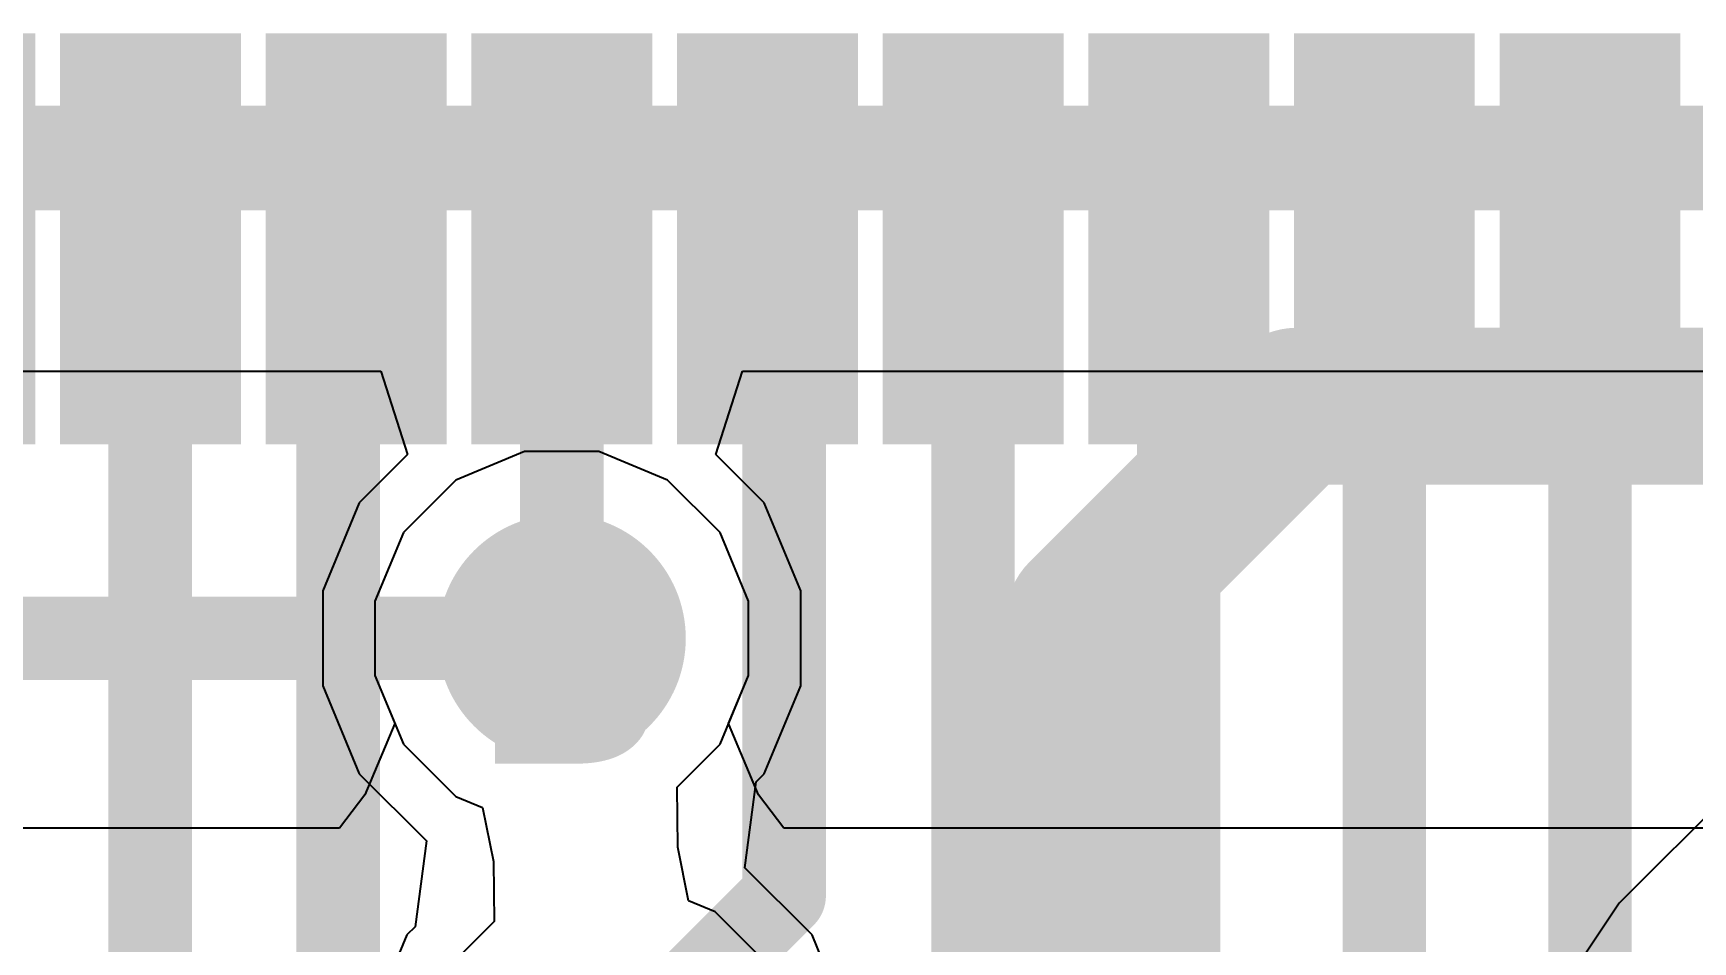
# Model space of a CAD drawing. Header units: inches. Extents: x 0 to 5379, y 0 to 5429.
# Drawn here: x 229.986 to 234.021, y 81.152 to 83.361 of the extents above; entities that cross this region are included whole.
import ezdxf

# ---------------------------------------------------------------- set-up
doc = ezdxf.new("R2010")
doc.units = ezdxf.units.IN
for name, color, linetype in [('Bottom Layer', 5, 'Continuous'), ('Bottom Solder', 6, 'Continuous'), ('Drill Drawing', 1, 'Continuous'), ('GND01', 16, 'Continuous'), ('GND02', 76, 'Continuous'), ('PWR', 156, 'Continuous'), ('SIG 01', 90, 'Continuous'), ('Top Layer', 1, 'Continuous'), ('Top Paste', 8, 'Continuous'), ('Top Solder', 216, 'Continuous'), ('Via Holes', 16, 'Continuous')]:
    doc.layers.add(name, color=color, linetype=linetype)
doc.styles.add('Arial', font='', dxfattribs={"height": 0.2})
doc.styles.get('Arial').set_extended_font_data('Arial')

# ---------------------------------------------------------------- blocks, each defined once
blk = doc.blocks.new('64_VFQFPN_9X9_146')
at = {"layer": 'Top Layer'}
for points in [[(-1.896, -4.0658), (-1.596, -4.0658), (-1.596, -4.9258), (-1.896, -4.9258)], [(-1.396, -4.0658), (-1.096, -4.0658), (-1.096, -4.9258), (-1.396, -4.9258)], [(-0.896, -4.0658), (-0.596, -4.0658), (-0.596, -4.9258), (-0.896, -4.9258)], [(-0.396, -4.0658), (-0.096, -4.0658), (-0.096, -4.9258), (-0.396, -4.9258)], [(0.104, -4.0658), (0.404, -4.0658), (0.404, -4.9258), (0.104, -4.9258)], [(0.604, -4.0658), (0.904, -4.0658), (0.904, -4.9258), (0.604, -4.9258)], [(1.104, -4.0658), (1.404, -4.0658), (1.404, -4.9258), (1.104, -4.9258)], [(1.604, -4.0658), (1.904, -4.0658), (1.904, -4.9258), (1.604, -4.9258)]]:
    blk.add_hatch(color=1, dxfattribs=at).paths.add_polyline_path(points)
at = {"layer": 'Top Paste'}
for points in [[(-1.896, -4.0658), (-1.596, -4.0658), (-1.596, -4.9258), (-1.896, -4.9258)], [(-1.396, -4.0658), (-1.096, -4.0658), (-1.096, -4.9258), (-1.396, -4.9258)], [(-0.896, -4.0658), (-0.596, -4.0658), (-0.596, -4.9258), (-0.896, -4.9258)], [(-0.396, -4.0658), (-0.096, -4.0658), (-0.096, -4.9258), (-0.396, -4.9258)], [(0.104, -4.0658), (0.404, -4.0658), (0.404, -4.9258), (0.104, -4.9258)], [(0.604, -4.0658), (0.904, -4.0658), (0.904, -4.9258), (0.604, -4.9258)], [(1.104, -4.0658), (1.404, -4.0658), (1.404, -4.9258), (1.104, -4.9258)], [(1.604, -4.0658), (1.904, -4.0658), (1.904, -4.9258), (1.604, -4.9258)]]:
    blk.add_hatch(color=8, dxfattribs=at).paths.add_polyline_path(points)
at = {"layer": 'Top Solder'}
for points in [[(-2.466, -3.9958), (-2.026, -3.9958), (-2.026, -4.9958), (-2.466, -4.9958)], [(-1.966, -3.9958), (-1.526, -3.9958), (-1.526, -4.9958), (-1.966, -4.9958)], [(-1.466, -3.9958), (-1.026, -3.9958), (-1.026, -4.9958), (-1.466, -4.9958)], [(-0.966, -3.9958), (-0.526, -3.9958), (-0.526, -4.9958), (-0.966, -4.9958)], [(-0.466, -3.9958), (-0.026, -3.9958), (-0.026, -4.9958), (-0.466, -4.9958)], [(0.034, -3.9958), (0.474, -3.9958), (0.474, -4.9958), (0.034, -4.9958)], [(0.534, -3.9958), (0.974, -3.9958), (0.974, -4.9958), (0.534, -4.9958)], [(1.034, -3.9958), (1.474, -3.9958), (1.474, -4.9958), (1.034, -4.9958)], [(1.534, -3.9958), (1.974, -3.9958), (1.974, -4.9958), (1.534, -4.9958)]]:
    blk.add_hatch(color=216, dxfattribs=at).paths.add_polyline_path(points)

msp = doc.modelspace()

# ---------------------------------------------------------------- hatches: boundary and pattern name
at = {"layer": 'Bottom Layer'}
h = msp.add_hatch(color=5, dxfattribs=at)
edge = h.paths.add_edge_path()
edge.add_arc((231.2713, 81.89), 0.2, 0, 360)
at = {"layer": 'Bottom Solder'}
h = msp.add_hatch(color=6, dxfattribs=at)
edge = h.paths.add_edge_path()
edge.add_arc((231.2713, 81.89), 0.3016, 0, 360)
at = {"layer": 'GND01'}
h = msp.add_hatch(color=16, dxfattribs=at)
edge = h.paths.add_edge_path()
edge.add_arc((231.2713, 81.89), 0.2, 0, 360)
at = {"layer": 'GND02'}
h = msp.add_hatch(color=76, dxfattribs=at)
edge = h.paths.add_edge_path()
edge.add_arc((231.2713, 81.89), 0.2, 0, 360)
at = {"layer": 'PWR'}
h = msp.add_hatch(color=156, dxfattribs=at)
edge = h.paths.add_edge_path()
edge.add_arc((231.2713, 81.89), 0.2, 0, 360)
at = {"layer": 'SIG 01'}
h = msp.add_hatch(color=90, dxfattribs=at)
edge = h.paths.add_edge_path()
edge.add_arc((231.2713, 81.89), 0.2, 0, 360)
at = {"layer": 'Top Layer'}
h = msp.add_hatch(color=1, dxfattribs=at)
edge = h.paths.add_edge_path()
edge.add_arc((231.2713, 81.89), 0.2, 0, 360)
at = {"layer": 'Top Solder'}
h = msp.add_hatch(color=216, dxfattribs=at)
edge = h.paths.add_edge_path()
edge.add_arc((231.2713, 81.89), 0.3016, 0, 360)
at = {"layer": 'Via Holes'}
h = msp.add_hatch(color=7, dxfattribs=at)
edge = h.paths.add_edge_path()
edge.add_arc((231.2713, 81.89), 0.1, 0, 360)

# ---------------------------------------------------------------- linework, layer by layer
at = {"layer": 'Bottom Layer'}
for points in [[(232.5427, 81.9403, 0.381, 0.381, 0), (233.0569, 82.4545, 0.381, 0.381, 0)], [(233.0569, 82.4545, 0.381, 0.381, 0), (237.3609, 82.4545, 0.381, 0.381, 0)], [(232.5427, 79.9729, 0.381, 0.381, 0), (232.5427, 81.9403, 0.381, 0.381, 0)], [(229.5068, 81.89, 0.2032, 0.2032, 0), (231.2713, 81.89, 0.2032, 0.2032, 0)]]:
    msp.add_lwpolyline(points, format="xyseb", dxfattribs=at)
for points in [[(232.9616, 82.4545, 0.1905, 0.1905, 1), (233.1521, 82.4545, 0.1905, 0.1905, 1)], [(232.9616, 82.4545, 0.1905, 0.1905, 1), (233.1521, 82.4545, 0.1905, 0.1905, 1)], [(232.4474, 81.9403, 0.1905, 0.1905, 1), (232.6379, 81.9403, 0.1905, 0.1905, 1)], [(232.4474, 81.9403, 0.1905, 0.1905, 1), (232.6379, 81.9403, 0.1905, 0.1905, 1)], [(231.2205, 81.89, 0.1016, 0.1016, 1), (231.3221, 81.89, 0.1016, 0.1016, 1)]]:
    msp.add_lwpolyline(points, format="xyseb", close=True, dxfattribs=at)
at = {"layer": 'GND01'}
for p, q in [((231.181, 82.344), (231.0141, 82.2749)), ((231.3616, 82.344), (231.181, 82.344)), ((231.5285, 82.2749), (231.3616, 82.344)), ((231.0141, 82.2749), (230.8864, 82.1472)), ((231.6562, 82.1472), (231.5285, 82.2749)), ((230.8864, 82.1472), (230.8173, 81.9803)), ((231.7253, 81.9803), (231.6562, 82.1472)), ((230.8173, 81.9803), (230.8173, 81.7997)), ((231.7253, 81.7997), (231.7253, 81.9803)), ((230.8173, 81.7997), (230.8864, 81.6328)), ((231.6562, 81.6328), (231.7253, 81.7997)), ((230.8864, 81.6328), (231.0141, 81.5051)), ((231.5517, 81.5284), (231.6562, 81.6328)), ((231.5532, 81.3826), (231.5517, 81.5284)), ((231.0141, 81.5051), (231.0789, 81.4783)), ((231.0789, 81.4783), (231.1055, 81.3471)), ((231.1055, 81.3471), (231.107, 81.2013)), ((231.5797, 81.2514), (231.5532, 81.3826)), ((231.6446, 81.2246), (231.5797, 81.2514)), ((231.107, 81.2013), (231.0025, 81.0969)), ((231.7723, 81.0969), (231.6446, 81.2246))]:
    msp.add_line(p, q, dxfattribs=at)
at = {"layer": 'GND02'}
for p, q in [((231.181, 82.344), (231.0141, 82.2749)), ((231.3616, 82.344), (231.181, 82.344)), ((231.5285, 82.2749), (231.3616, 82.344)), ((231.0141, 82.2749), (230.8864, 82.1472)), ((231.6562, 82.1472), (231.5285, 82.2749)), ((230.8864, 82.1472), (230.8173, 81.9803)), ((231.7253, 81.9803), (231.6562, 82.1472)), ((230.8173, 81.9803), (230.8173, 81.7997)), ((231.7253, 81.7997), (231.7253, 81.9803)), ((230.8173, 81.7997), (230.8864, 81.6328)), ((231.6562, 81.6328), (231.7253, 81.7997)), ((230.8864, 81.6328), (231.0141, 81.5051)), ((231.5517, 81.5284), (231.6562, 81.6328)), ((231.5532, 81.3826), (231.5517, 81.5284)), ((231.0141, 81.5051), (231.0789, 81.4783)), ((231.0789, 81.4783), (231.1055, 81.3471)), ((231.1055, 81.3471), (231.107, 81.2013)), ((231.5797, 81.2514), (231.5532, 81.3826)), ((231.6446, 81.2246), (231.5797, 81.2514)), ((231.107, 81.2013), (231.0025, 81.0969)), ((231.7723, 81.0969), (231.6446, 81.2246))]:
    msp.add_line(p, q, dxfattribs=at)
at = {"layer": 'PWR'}
for p, q in [((231.181, 82.344), (231.0141, 82.2749)), ((231.3616, 82.344), (231.181, 82.344)), ((231.5285, 82.2749), (231.3616, 82.344)), ((231.0141, 82.2749), (230.8864, 82.1472)), ((231.6562, 82.1472), (231.5285, 82.2749)), ((230.8864, 82.1472), (230.8173, 81.9803)), ((231.7253, 81.9803), (231.6562, 82.1472)), ((230.8173, 81.9803), (230.8173, 81.7997)), ((231.7253, 81.7997), (231.7253, 81.9803)), ((230.8173, 81.7997), (230.8657, 81.6828)), ((231.6769, 81.6828), (231.7253, 81.7997)), ((230.8657, 81.6828), (230.7926, 81.5095)), ((231.75, 81.5095), (231.6769, 81.6828)), ((230.7926, 81.5095), (230.7312, 81.4288)), ((231.8113, 81.4288), (231.75, 81.5095)), ((230.7312, 81.4288), (214.6782, 81.4288)), ((234.7671, 81.4288), (231.8113, 81.4288))]:
    msp.add_line(p, q, dxfattribs=at)
at = {"layer": 'SIG 01'}
for p, q in [((221.6562, 82.54), (230.8319, 82.54)), ((230.8319, 82.54), (230.8965, 82.3368)), ((231.6461, 82.3368), (231.7107, 82.54)), ((231.7107, 82.54), (235.9085, 82.54)), ((230.8965, 82.3368), (230.7787, 82.2191)), ((231.7638, 82.2191), (231.6461, 82.3368)), ((230.7787, 82.2191), (230.6903, 82.0056)), ((231.8523, 82.0056), (231.7638, 82.2191)), ((230.6903, 82.0056), (230.6903, 81.7744)), ((231.8523, 81.7744), (231.8523, 82.0056)), ((230.6903, 81.7744), (230.7787, 81.5609)), ((231.7638, 81.5609), (231.8523, 81.7744)), ((234.269, 81.6728), (233.8419, 81.2457)), ((230.7787, 81.5609), (230.9422, 81.3975)), ((231.7438, 81.5409), (231.7638, 81.5609)), ((231.7165, 81.3322), (231.7438, 81.5409)), ((230.9422, 81.3975), (230.9149, 81.1888)), ((231.8799, 81.1688), (231.7165, 81.3322)), ((233.8419, 81.2457), (233.7155, 81.0567)), ((230.9149, 81.1888), (230.8949, 81.1688)), ((230.8949, 81.1688), (230.8064, 80.9553)), ((231.9684, 80.9553), (231.8799, 81.1688))]:
    msp.add_line(p, q, dxfattribs=at)
msp.add_lwpolyline([(221.6562, 83.058, 0.254, 0.254, 0), (236.1231, 83.058, 0.254, 0.254, 0)], format="xyseb", dxfattribs=at)
at = {"layer": 'Top Layer'}
for points in [[(230.2707, 82.8608, 0.2032, 0.2032, 0), (230.2713, 82.8614, 0.2032, 0.2032, 0)], [(230.2707, 79.2863, 0.2032, 0.2032, 0), (230.2707, 82.8608, 0.2032, 0.2032, 0)], [(230.7279, 82.818, 0.2032, 0.2032, 0), (230.7713, 82.8614, 0.2032, 0.2032, 0)], [(231.2633, 82.8694, 0.2032, 0.2032, 0), (231.2673, 82.8734, 0.2032, 0.2032, 0)], [(231.2633, 82.8694, 0.2032, 0.2032, 0), (231.2713, 82.8614, 0.2032, 0.2032, 0)], [(231.2713, 81.89, 0.2032, 0.2032, 0), (231.2713, 82.8614, 0.2032, 0.2032, 0)], [(231.7713, 82.8614, 0.2032, 0.2032, 0), (231.8121, 82.8205, 0.2032, 0.2032, 0)], [(232.2713, 80.7533, 0.2032, 0.2032, 0), (232.2713, 82.8614, 0.2032, 0.2032, 0)], [(232.7713, 80.2903, 0.2032, 0.2032, 0), (232.7713, 82.8614, 0.2032, 0.2032, 0)], [(233.2713, 80.2903, 0.2032, 0.2032, 0), (233.2713, 82.8614, 0.2032, 0.2032, 0)], [(233.7713, 80.8769, 0.2032, 0.2032, 0), (233.7713, 82.8614, 0.2032, 0.2032, 0)], [(230.7279, 79.6757, 0.2032, 0.2032, 0), (230.7279, 82.818, 0.2032, 0.2032, 0)], [(231.8121, 81.2644, 0.2032, 0.2032, 0), (231.8121, 82.8205, 0.2032, 0.2032, 0)], [(231.3874, 80.8397, 0.2032, 0.2032, 0), (231.8121, 81.2644, 0.2032, 0.2032, 0)]]:
    msp.add_lwpolyline(points, format="xyseb", dxfattribs=at)
for points in [[(230.2199, 82.8608, 0.1016, 0.1016, 1), (230.3215, 82.8608, 0.1016, 0.1016, 1)], [(230.2199, 82.8608, 0.1016, 0.1016, 1), (230.3215, 82.8608, 0.1016, 0.1016, 1)], [(230.2205, 82.8614, 0.1016, 0.1016, 1), (230.3221, 82.8614, 0.1016, 0.1016, 1)], [(230.7205, 82.8614, 0.1016, 0.1016, 1), (230.8221, 82.8614, 0.1016, 0.1016, 1)], [(231.2125, 82.8694, 0.1016, 0.1016, 1), (231.3141, 82.8694, 0.1016, 0.1016, 1)], [(231.2125, 82.8694, 0.1016, 0.1016, 1), (231.3141, 82.8694, 0.1016, 0.1016, 1)], [(231.2165, 82.8734, 0.1016, 0.1016, 1), (231.3181, 82.8734, 0.1016, 0.1016, 1)], [(231.2205, 82.8614, 0.1016, 0.1016, 1), (231.3221, 82.8614, 0.1016, 0.1016, 1)], [(231.2205, 82.8614, 0.1016, 0.1016, 1), (231.3221, 82.8614, 0.1016, 0.1016, 1)], [(231.7205, 82.8614, 0.1016, 0.1016, 1), (231.8221, 82.8614, 0.1016, 0.1016, 1)], [(232.2205, 82.8614, 0.1016, 0.1016, 1), (232.3221, 82.8614, 0.1016, 0.1016, 1)], [(232.7205, 82.8614, 0.1016, 0.1016, 1), (232.8221, 82.8614, 0.1016, 0.1016, 1)], [(233.2205, 82.8614, 0.1016, 0.1016, 1), (233.3221, 82.8614, 0.1016, 0.1016, 1)], [(233.7205, 82.8614, 0.1016, 0.1016, 1), (233.8221, 82.8614, 0.1016, 0.1016, 1)], [(230.6771, 82.818, 0.1016, 0.1016, 1), (230.7787, 82.818, 0.1016, 0.1016, 1)], [(230.6771, 82.818, 0.1016, 0.1016, 1), (230.7787, 82.818, 0.1016, 0.1016, 1)], [(231.7613, 82.8205, 0.1016, 0.1016, 1), (231.8629, 82.8205, 0.1016, 0.1016, 1)], [(231.7613, 82.8205, 0.1016, 0.1016, 1), (231.8629, 82.8205, 0.1016, 0.1016, 1)], [(231.2205, 81.89, 0.1016, 0.1016, 1), (231.3221, 81.89, 0.1016, 0.1016, 1)], [(231.7613, 81.2644, 0.1016, 0.1016, 1), (231.8629, 81.2644, 0.1016, 0.1016, 1)], [(231.7613, 81.2644, 0.1016, 0.1016, 1), (231.8629, 81.2644, 0.1016, 0.1016, 1)]]:
    msp.add_lwpolyline(points, format="xyseb", close=True, dxfattribs=at)

# ---------------------------------------------------------------- block references
msp.add_blockref('64_VFQFPN_9X9_146', (232.0173, 87.3572))

# ---------------------------------------------------------------- texts
at = {"layer": 'Drill Drawing', "style": 'Arial'}
msp.add_text('B', height=0.508, dxfattribs=at).set_placement((231.0512, 81.5853))

doc.saveas('drawing.dxf')
